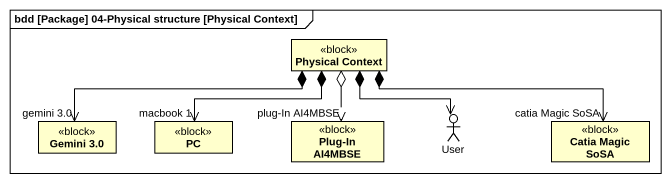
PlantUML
@startuml
mainframe bdd [Package] 04-Physical structure [Physical Context]
allowmixing
hide circle
hide empty members
class "Physical Context" as Physical_Context <<block>>
class "Gemini 3.0" as Gemini_3_0 <<block>>
class PC <<block>>
class "Plug-In AI4MBSE" as Plug_In_AI4MBSE <<block>>
actor User
class "Catia Magic SoSA" as Catia_Magic_SoSA <<block>>
Physical_Context *-left-> "gemini 3.0" Gemini_3_0
Physical_Context *-left-> "macbook 1" PC
Physical_Context o--> "plug-In AI4MBSE" Plug_In_AI4MBSE
Physical_Context *--> User
Physical_Context *-right-> "catia Magic SoSA" Catia_Magic_SoSA
@enduml
